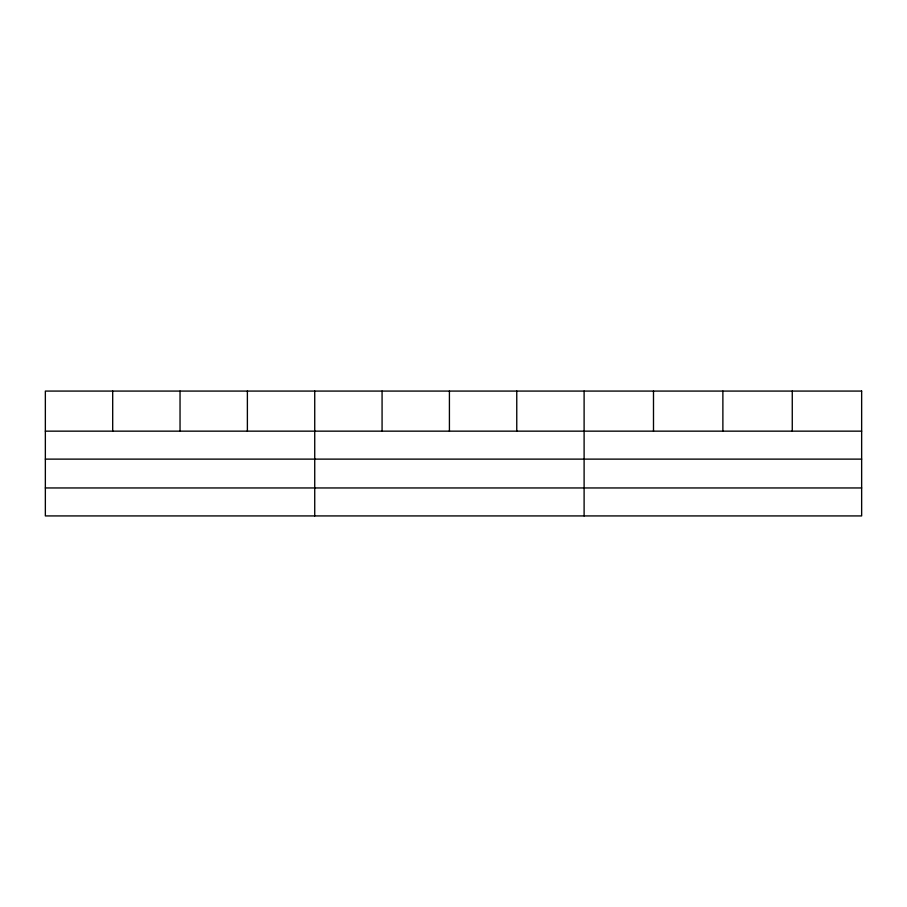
<?xml version="1.0" encoding="UTF-8"?>
<svg xmlns="http://www.w3.org/2000/svg" width="907" height="907" viewBox="0 0 907 907"><rect width="100%" height="100%" fill="white"/><g stroke="black" fill="none" stroke-linecap="round" stroke-linejoin="round"><path stroke-width="1.36" d="M45.35 431.154L861.65 431.154M45.35 459.123L861.65 459.123M45.35 487.955L861.65 487.955M792.264 391.076L792.264 431.154M722.879 391.076L722.879 431.154M653.494 391.076L653.494 431.154M584.108 391.076L584.108 515.924M516.763 391.076L516.763 431.154M449.418 391.076L449.418 431.154M382.074 391.076L382.074 431.154M314.729 391.076L314.729 515.924M247.384 391.076L247.384 431.154M180.04 391.076L180.04 431.154M112.695 391.076L112.695 431.154M861.65 391.076L45.35 391.076L45.35 515.924L861.65 515.924L861.65 391.076"/></g></svg>
